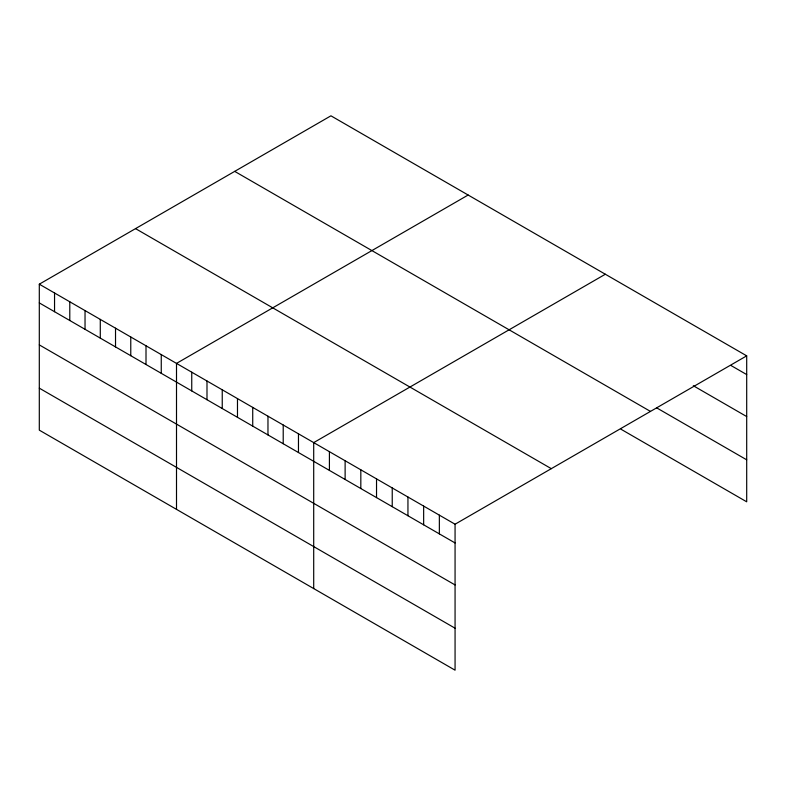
<?xml version="1.0" encoding="UTF-8"?>
<svg xmlns="http://www.w3.org/2000/svg" width="786" height="786" viewBox="0 0 786 786"><rect width="100%" height="100%" fill="white"/><g stroke="black" fill="none" stroke-linecap="round" stroke-linejoin="round"><path stroke-width="1.18" d="M39.3 284.188L455.065 524.223L455.065 670.183L39.3 430.148L39.3 284.188L330.935 115.817L746.7 355.852L746.7 501.812L621.048 429.264M468.142 195.026L176.506 363.397L176.506 509.357M605.338 274.235L313.702 442.616L313.702 588.576M455.065 524.223L746.7 355.852M730.99 365.51L746.7 374.578M693.301 385.73L746.7 416.56M656.644 407.836L746.7 459.82M234.7 171.377L650.464 411.412M135.536 228.628L551.3 468.662M39.3 302.905L455.065 542.949M39.3 344.897L455.065 584.941M39.3 388.156L455.065 628.201M439.354 515.154L439.354 533.881M423.654 506.086L423.654 524.812M407.944 497.017L407.944 515.744M392.234 487.949L392.234 506.675M376.533 478.89L376.533 497.607M360.823 469.822L360.823 488.538M345.123 460.753L345.123 479.47M329.413 451.685L329.413 470.401M298.464 433.813L298.464 452.53M283.215 425.01L283.215 443.736M267.967 416.207L267.967 434.933M252.728 407.403L252.728 426.13M237.48 398.61L237.48 417.327M222.242 389.807L222.242 408.524M206.993 381.004L206.993 399.72M191.745 372.2L191.745 390.927M161.258 354.594L161.258 373.321M146.009 345.801L146.009 364.517M130.771 336.998L130.771 355.714M115.522 328.194L115.522 346.911M100.284 319.391L100.284 338.118M85.035 310.588L85.035 329.314M69.787 301.785L69.787 320.511M54.548 292.991L54.548 311.708"/></g></svg>
